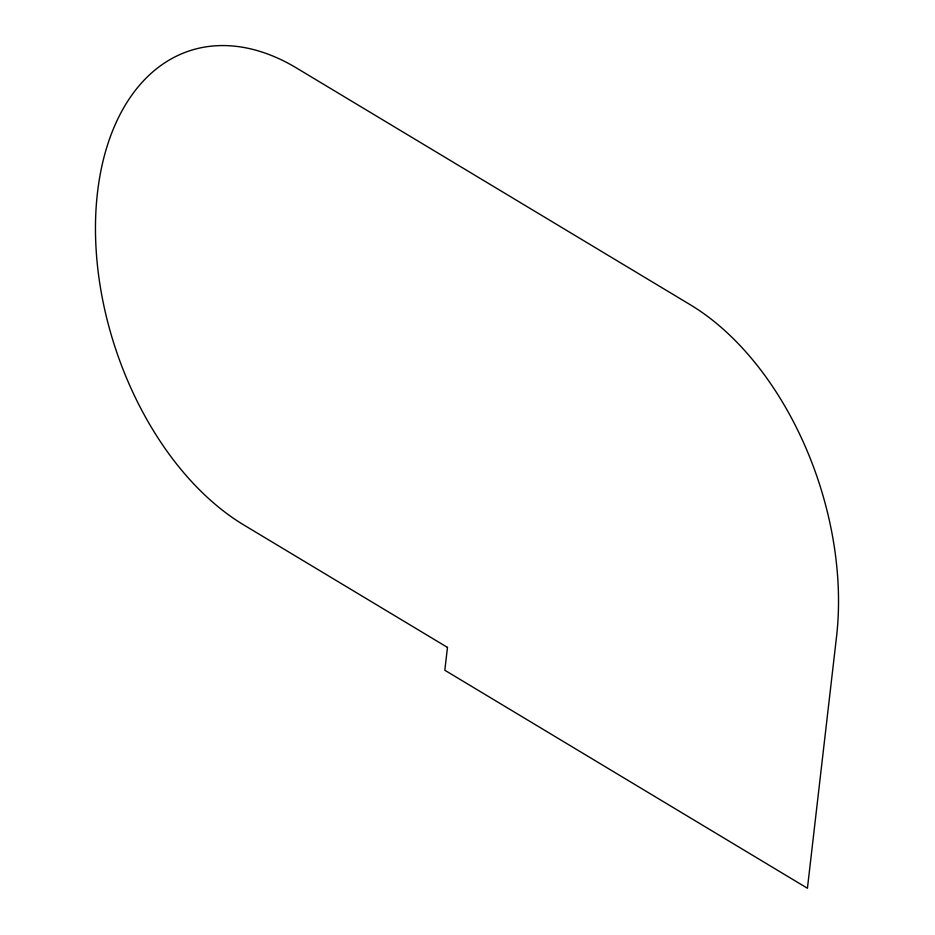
<?xml version="1.0" encoding="UTF-8"?>
<svg xmlns="http://www.w3.org/2000/svg" width="935" height="935" viewBox="0 0 935 935"><rect width="100%" height="100%" fill="white"/><g stroke="black" fill="none" stroke-linecap="round" stroke-linejoin="round"><path stroke-width="1.4" d="M447.468 647.406L444.826 670.255L807.431 888.25L836.509 636.98A258.551 163.169 71.9 0 0 690.264 304.74L296.582 68.045A258.551 163.169 71.9 0 0 97.474 192.668A258.551 163.169 71.9 0 0 243.719 524.909L447.468 647.406"/></g></svg>
